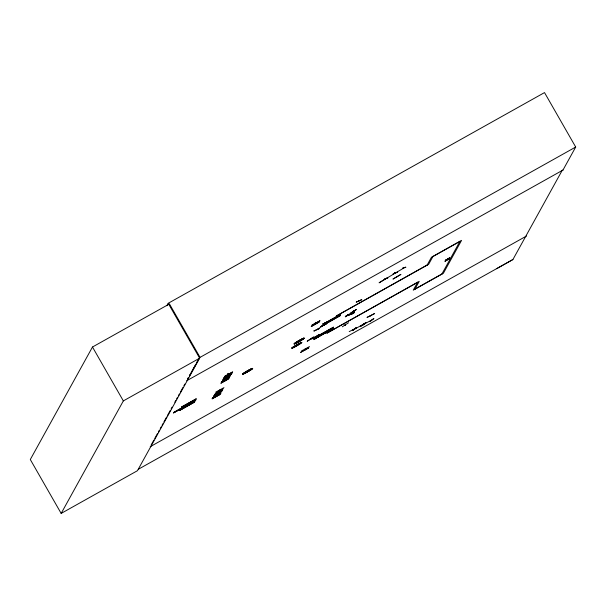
<?xml version="1.0" encoding="UTF-8"?>
<svg xmlns="http://www.w3.org/2000/svg" width="606" height="606" viewBox="0 0 606 606"><rect width="100%" height="100%" fill="white"/><g stroke="black" fill="none" stroke-linecap="round" stroke-linejoin="round"><path stroke-width="0.91" d="M356.457 327.907L349.207 331.633M168.779 304.303L92.483 347.018L30.3 459.522L61.161 513.411L137.464 470.688L199.647 358.184L168.203 303.288L544.514 92.589L575.7 147.038L562.959 170.089M166.839 305.757L168.203 303.288M61.161 513.411L123.344 400.907L199.647 358.184M151.121 445.062L153.856 440.115M154.765 438.464L157.499 433.517M158.408 431.873L159.325 430.222M160.234 428.578L161.143 426.927M162.06 425.276L162.969 423.632M163.878 421.981L166.612 417.034M167.521 415.39L170.256 410.444M171.165 408.792L172.081 407.149M174.808 402.202L175.725 400.551M176.634 398.899L177.543 397.256M178.459 395.604L179.368 393.961M180.277 392.309L183.012 387.363M183.921 385.711L184.838 384.068M188.474 377.477L187.565 379.121L188.458 377.568M189.383 375.834L190.292 374.19M191.201 372.546L192.11 370.902M195.753 364.32L193.019 369.251L193.276 369.705M196.662 362.676L197.571 361.032M212.161 398.824L220.289 394.339L212.13 398.763M212.835 397.597L220.985 393.074L212.804 397.544M213.789 395.983L221.917 391.393L213.759 395.816M223.281 388.802L215.175 393.392M215.842 392.052L223.985 387.643M221.523 382L229.644 377.402L221.485 381.916M222.447 380.212L230.507 375.614M223.856 377.765L231.946 373.243M224.561 376.5L232.681 371.91L224.584 376.417M216.092 396.604L216.698 395.604M218.296 392.665L217.668 393.764M219.561 390.87L219.069 391.211L220.107 389.893M224.834 380.879L225.417 379.826M226.424 377.955L227.015 376.894M227.871 375.379L228.454 374.326L228.015 373.531M218.713 392.355L218.008 393.574M220.122 389.81L219.516 390.953M226.735 377.864L227.265 376.841M228.886 378.689L220.811 383.242L228.901 378.606M231.272 374.455L223.152 379.053L231.181 374.402M323.665 324.937L322.968 325.392L323.899 323.778M316.37 337.807L317.249 336.224L316.794 336.633M323.422 325.028L324.301 323.445M315.87 338.133L316.749 336.535L333.595 327.217L332.709 328.816L315.862 338.254L332.762 328.717L316.483 337.747M323.566 325.043L339.868 315.862L322.968 325.392M316.43 337.921L317.521 336.118M323.642 325.021L324.627 323.263M317.211 337.497L318.074 335.868L317.15 337.353M325.18 323.013L324.21 324.589L325.142 323.142M339.193 316.241L340.034 314.628L339.201 316.127M339.61 315.946L340.633 314.302L323.846 323.695M339.815 315.961L340.701 314.362L323.846 323.793M345.299 316.726L349.351 314.196L345.428 316.665M345.344 316.794L349.185 314.181M417.663 282.191L413.247 290.183L443.35 273.329L461.575 240.355L431.472 257.217L427.056 265.208M414.822 289.304L419.238 281.313L326.755 333.255L417.534 282.426M433.048 256.33L428.624 264.33L336.269 316.037L427.185 264.974M441.782 274.207L459.999 241.241M496.534 268.716L512.911 259.535L562.088 170.566L562.966 170.066L186.656 380.773M189.352 375.97L195.2 365.57M196.102 363.964L199.927 357.154L169.324 303.72M307.477 341.117L313.605 336.997M313.893 339.587L320.127 335.504M321.922 326.195L328.043 322.036M320.324 335.413L313.916 339.633M313.961 330.937L319.536 328.437L313.976 330.99L314.325 330.762M315.325 337.042L320.9 334.535L310.552 339.125M322.786 324.051L328.346 321.566L322.778 324.104L323.028 323.816M319.226 321.884L311.173 326.581L319.233 322.013M311.931 325.164L320.051 320.695L311.969 325.217M315.044 324.354L315.824 323.112L315.378 322.316M316.105 322.96L315.514 324.013M300.72 352.313L308.765 347.859M301.409 351.01L309.514 346.564M305.189 349.064L304.629 350.116M304.962 349.935L305.538 348.882M394.665 272.995L397.68 272.132L394.65 273.056L394.801 272.442M384.84 278.911L387.825 278.048L384.855 278.965L385.287 278.707M365.592 322.824L366.001 322.612L362.221 325.49L365.888 322.521M352.859 330.315L353.283 330.149M356.199 327.649L356.608 327.505L352.874 330.361L356.502 327.467M332.55 328.755L333.527 327.157L317.241 336.383M397.059 276.684L396.688 276.897M332.096 328.99L332.921 327.596M311.272 338.754L310.696 339.012M317.196 337.557L318.021 337.125L317.423 337.398M353.253 311.492L352.722 311.719M345.314 324.937L344.814 325.172M315.734 323.172L315.279 322.392M315.052 324.354L314.87 323.634M228.227 373.493L228.81 374.129M228.22 375.197L228.81 374.137L228.318 373.372L228.765 374.16M225.159 380.704L225.697 379.75M216.418 396.491L217.069 395.324M352.836 329.823L353.495 329.376L353.063 329.619M370.925 315.529L370.266 315.976L370.561 315.718M325.005 324.21L325.505 323.975M386.855 278.025L379.091 282.805L394.036 273.851M316.824 329.641L323.248 325.49M325.642 322.778L326.528 322.24L325.831 322.695M358.941 301.03L358.078 301.546L358.449 301.349M318.195 335.739L318.892 335.292M351.435 314.037L350.632 314.506L351.003 314.317M364.017 323.634L364.426 323.422L360.676 326.142M364.411 323.407L360.691 326.278L361.093 326.043M362.221 325.49L365.873 322.604M370.41 321.195L373.796 318.544L370.016 321.422L370.357 321.172M382.977 280.525L383.545 280.267M396.347 272.473L404.111 267.837M356.313 302.099L361.82 299.659L356.245 302.076M321.635 326.323L328.043 322.104M325.452 323.998L325.331 324.066M325.755 324.369L326.089 324.127L320.544 326.695L326.066 324.104M307.181 341.246L313.385 337.133M350.321 313.461L356.533 309.378L350.003 313.461M319.165 334.55L312.688 338.784L318.907 334.724M317.612 337.375L317.953 337.156M348.541 322.74L342.322 326.808M447.554 259.194L445.334 260.565L447.152 259.383C441.668 262.012 453.583 256.217 448.039 258.883L449.879 257.679L447.637 259.073M447.122 259.966L444.902 261.345L446.72 260.163C441.244 262.792 453.152 256.997 447.607 259.663L449.455 258.459L447.205 259.853M402.854 268.064L405.793 267.238L402.808 268.072M394.657 273.079L394.832 272.367M393.105 279.01L400.937 274.382L393.082 278.995M344.95 325.058L345.458 324.824M345.011 325.028L344.784 325.187M199.389 357.737L575.7 147.038M432.919 256.565L459.871 241.468M223.834 377.72L231.984 373.175M222.425 380.257L230.538 375.788M196.117 399.051L181.444 407.361L195.98 399.059M195.662 400.24L173.763 412.451L195.799 400.058M173.505 412.875L195.405 400.695M173.468 412.974L195.344 400.755M179.944 410.118L194.541 401.725M179.679 410.3L194.405 402.149L179.77 410.413M214.471 394.65L222.614 390.128L214.524 394.657M305.265 349.026L305.636 348.745M300.667 352.359L308.802 347.791M414.951 289.07L441.91 273.98M150.212 446.705L526.523 236.007M138.251 469.309L512.911 259.535M362.335 324.952L354.896 328.876M373.387 318.756L373.796 318.544L373.372 318.62M364.395 323.922L371.683 320.082M228.348 374.47L227.954 373.576M315.075 324.346L314.597 323.566M310.833 338.943L315.824 336.709M354.313 312.59L348.814 315.181L354.374 312.628M405.399 267.382L405.785 267.216M395.892 273.117L392.983 273.927M367.213 317.339L374.644 313.537L367.039 317.408M196.283 398.809L181.603 406.868M332.845 327.664L332.088 329.096M92.483 347.018L123.344 400.907M353.177 311.264L351.412 314.461L352.987 313.582L354.752 310.378L353.177 311.264M345.996 316.105L348.738 314.597L345.996 316.105M293.91 347.359A5.802 0.447 -29.8 0 0 301.803 342.488A5.802 0.447 -29.8 0 0 294.622 346.064A5.802 0.447 -29.8 0 0 293.91 347.359M293.895 347.367A5.84 0.447 -29.8 0 0 301.833 342.473A5.84 0.447 -29.8 0 0 294.614 346.071A5.84 0.447 -29.8 0 0 293.895 347.367M296.251 343.064A5.825 0.447 -29.8 0 0 304.182 338.186A5.825 0.447 -29.8 0 0 296.97 341.769A5.825 0.447 -29.8 0 0 296.251 343.064A5.84 0.447 -29.8 0 0 304.197 338.193A5.84 0.447 -29.8 0 0 296.978 341.792A5.84 0.447 -29.8 0 0 296.258 343.087A5.802 0.447 -29.8 0 0 304.167 338.216A5.802 0.447 -29.8 0 0 296.993 341.784A5.802 0.447 -29.8 0 0 296.273 343.079M244.748 373.341A5.818 0.447 -29.8 0 0 252.657 368.463A5.818 0.447 -29.8 0 0 245.468 372.046A5.818 0.447 -29.8 0 0 244.748 373.341A5.84 0.447 -29.8 0 0 252.687 368.463A5.84 0.447 -29.8 0 0 245.46 372.061A5.84 0.447 -29.8 0 0 244.748 373.357A5.802 0.447 -29.8 0 0 252.657 368.486A5.802 0.447 -29.8 0 0 245.475 372.054A5.802 0.447 -29.8 0 0 244.763 373.349"/></g></svg>
